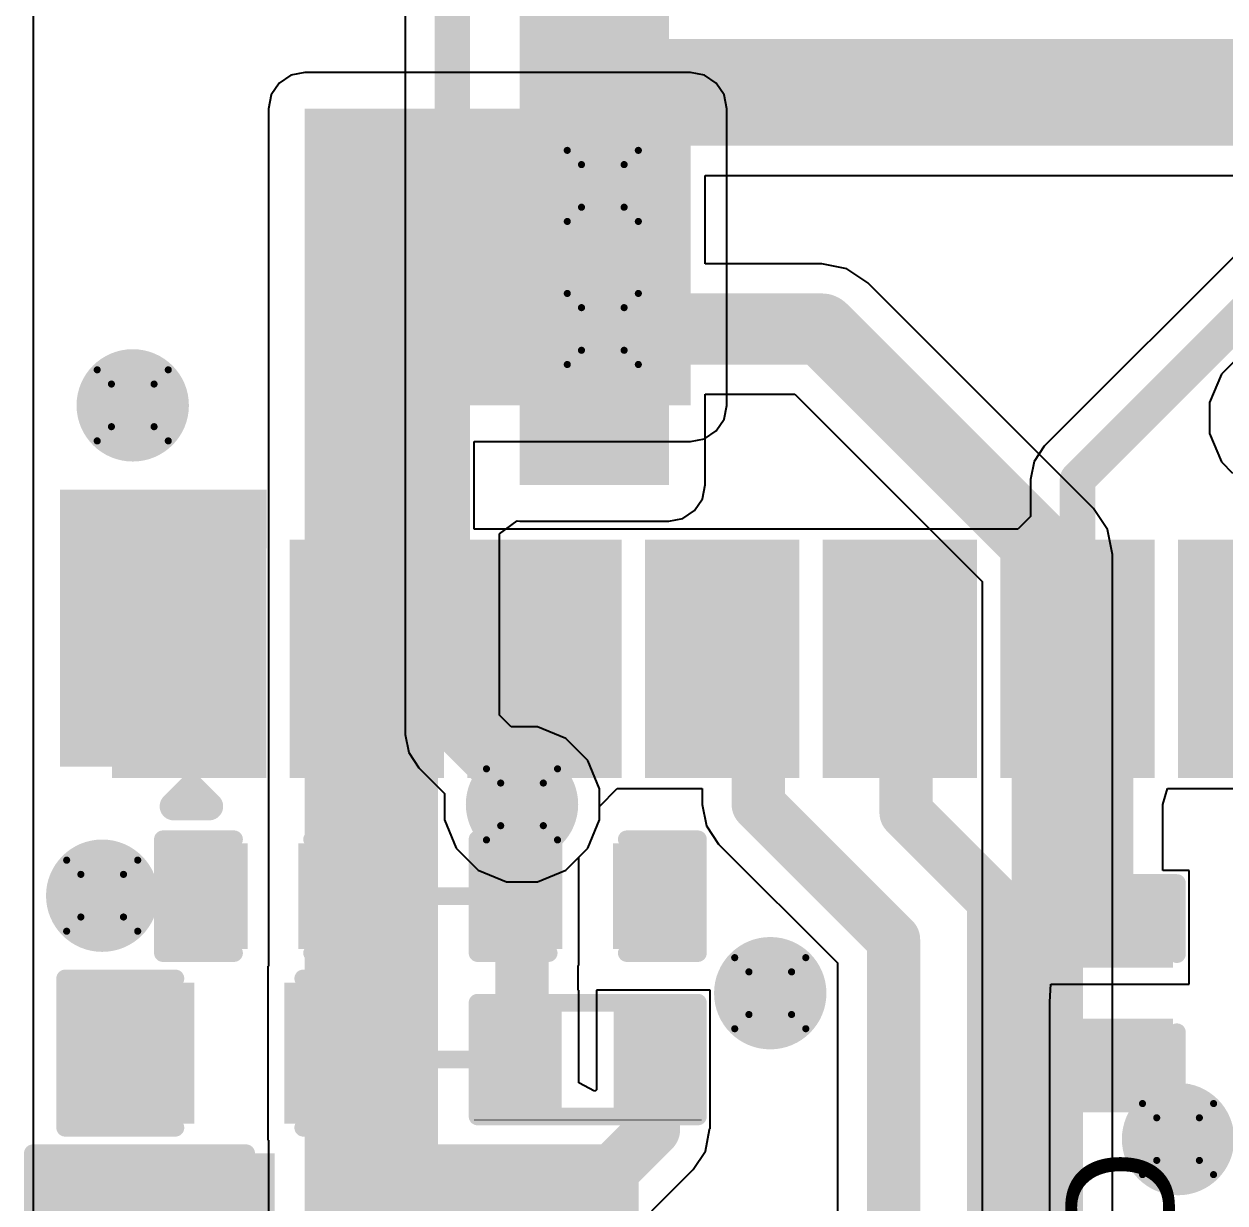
# Model space of a CAD drawing. Header units: inches. Extents: x -6 to 198, y 0 to 119.
# Drawn here: x 0.19 to 8.78, y 15.01 to 23.44 of the extents above; entities that cross this region are included whole.
import ezdxf

# ---------------------------------------------------------------- set-up
doc = ezdxf.new("R2010")
doc.units = ezdxf.units.IN
for name, color, linetype in [('Bottom Layer', 5, 'Continuous'), ('Bottom Solder', 6, 'Continuous'), ('Drill Drawing', 1, 'Continuous'), ('Top Layer', 1, 'Continuous'), ('Top Overlay', 2, 'Continuous'), ('Top Paste', 8, 'Continuous'), ('Top Solder', 216, 'Continuous'), ('Via Holes', 16, 'Continuous')]:
    doc.layers.add(name, color=color, linetype=linetype)
doc.styles.add('Arial', font='', dxfattribs={"height": 0.2})
doc.styles.get('Arial').set_extended_font_data('Arial')

# ---------------------------------------------------------------- blocks, each defined once
blk = doc.blocks.new('C___1206_4')
at = {"layer": 'Top Layer'}
for points in [[(-2.032, 0.889), (-0.508, 0.889), (-0.508, -0.889), (-2.032, -0.889)], [(0.508, 0.889), (2.032, 0.889), (2.032, -0.889), (0.508, -0.889)]]:
    blk.add_hatch(color=1, dxfattribs=at).paths.add_polyline_path(points)
at = {"layer": 'Top Paste'}
for points in [[(-2.032, 0.889), (-0.508, 0.889), (-0.508, -0.889), (-2.032, -0.889)], [(0.508, 0.889), (2.032, 0.889), (2.032, -0.889), (0.508, -0.889)]]:
    blk.add_hatch(color=8, dxfattribs=at).paths.add_polyline_path(points)
at = {"layer": 'Top Solder'}
for points in [[(-2.1336, 0.9906), (-0.4064, 0.9906), (-0.4064, -0.9906), (-2.1336, -0.9906)], [(0.4064, 0.9906), (2.1336, 0.9906), (2.1336, -0.9906), (0.4064, -0.9906)]]:
    blk.add_hatch(color=216, dxfattribs=at).paths.add_polyline_path(points)
at = {"layer": 'Top Overlay', "const_width": 0.127}
for points in [[(-2.1336, -0.9906), (-2.1336, 0.9906)], [(-2.1336, 0.9906), (-0.6096, 0.9906)], [(0.6096, 0.9906), (2.1336, 0.9906)], [(2.1336, -0.9906), (2.1336, 0.9906)], [(-2.1336, -0.9906), (-0.6096, -0.9906)], [(0.6096, -0.9906), (2.1336, -0.9906)]]:
    blk.add_lwpolyline(points, dxfattribs=at)
at = {"layer": 'Top Overlay', "const_width": 0.0635}
for points in [[(-2.16535, 0.9906, 1), (-2.10185, 0.9906, 1)], [(-2.16535, 0.9906, 1), (-2.10185, 0.9906, 1)], [(-0.64135, 0.9906, 1), (-0.57785, 0.9906, 1)], [(0.57785, 0.9906, 1), (0.64135, 0.9906, 1)], [(2.10185, 0.9906, 1), (2.16535, 0.9906, 1)], [(2.10185, 0.9906, 1), (2.16535, 0.9906, 1)], [(-2.16535, -0.9906, 1), (-2.10185, -0.9906, 1)], [(-2.16535, -0.9906, 1), (-2.10185, -0.9906, 1)], [(-0.64135, -0.9906, 1), (-0.57785, -0.9906, 1)], [(0.57785, -0.9906, 1), (0.64135, -0.9906, 1)], [(2.10185, -0.9906, 1), (2.16535, -0.9906, 1)], [(2.10185, -0.9906, 1), (2.16535, -0.9906, 1)]]:
    blk.add_lwpolyline(points, format="xyb", close=True, dxfattribs=at)
blk = doc.blocks.new('41_SMD_M______31')
at = {"layer": 'Top Layer'}
for points in [[(-9.5, 9.33), (-8, 9.33), (-8, 8.43), (-9.5, 8.43)], [(-9.5, 8.06), (-8, 8.06), (-8, 7.16), (-9.5, 7.16)], [(-9.5, 6.79), (-8, 6.79), (-8, 5.89), (-9.5, 5.89)], [(-9.5, 5.52), (-8, 5.52), (-8, 4.62), (-9.5, 4.62)], [(-9.5, 4.25), (-8, 4.25), (-8, 3.35), (-9.5, 3.35)], [(-9.5, 2.98), (-8, 2.98), (-8, 2.08), (-9.5, 2.08)], [(-9.5, 1.71), (-8, 1.71), (-8, 0.81), (-9.5, 0.81)]]:
    blk.add_hatch(color=1, dxfattribs=at).paths.add_polyline_path(points)
at = {"layer": 'Top Overlay'}
for points in [[(-9.5206, 9.3642), (-7.5406, 9.3642), (-7.5406, 9.8042), (-9.5206, 9.8042)], [(-7.9586, 8.3276), (-7.5406, 8.3276), (-7.5406, 9.4056), (-7.9586, 9.4056)]]:
    blk.add_hatch(color=2, dxfattribs=at).paths.add_polyline_path(points)
at = {"layer": 'Top Paste'}
for points in [[(-9.5, 9.33), (-8, 9.33), (-8, 8.43), (-9.5, 8.43)], [(-9.5, 8.06), (-8, 8.06), (-8, 7.16), (-9.5, 7.16)], [(-9.5, 6.79), (-8, 6.79), (-8, 5.89), (-9.5, 5.89)], [(-9.5, 5.52), (-8, 5.52), (-8, 4.62), (-9.5, 4.62)], [(-9.5, 4.25), (-8, 4.25), (-8, 3.35), (-9.5, 3.35)], [(-9.5, 2.98), (-8, 2.98), (-8, 2.08), (-9.5, 2.08)], [(-9.5, 1.71), (-8, 1.71), (-8, 0.81), (-9.5, 0.81)]]:
    blk.add_hatch(color=8, dxfattribs=at).paths.add_polyline_path(points)
at = {"layer": 'Top Solder'}
for points in [[(-9.6016, 9.4316), (-7.8984, 9.4316), (-7.8984, 8.3284), (-9.6016, 8.3284)], [(-9.6016, 8.1616), (-7.8984, 8.1616), (-7.8984, 7.0584), (-9.6016, 7.0584)], [(-9.6016, 6.8916), (-7.8984, 6.8916), (-7.8984, 5.7884), (-9.6016, 5.7884)], [(-9.6016, 5.6216), (-7.8984, 5.6216), (-7.8984, 4.5184), (-9.6016, 4.5184)], [(-9.6016, 4.3516), (-7.8984, 4.3516), (-7.8984, 3.2484), (-9.6016, 3.2484)], [(-9.6016, 3.0816), (-7.8984, 3.0816), (-7.8984, 1.9784), (-9.6016, 1.9784)], [(-9.6016, 1.8116), (-7.8984, 1.8116), (-7.8984, 0.7084), (-9.6016, 0.7084)]]:
    blk.add_hatch(color=216, dxfattribs=at).paths.add_polyline_path(points)
at = {"layer": 'Top Overlay', "const_width": 0.2}
for points in [[(-9.8044, 8.9916), (-9.8044, 8.7376)], [(-9.8044, 8.9916), (-9.6774, 8.8646)], [(-9.6774, 8.8646), (-9.8044, 8.7376)]]:
    blk.add_lwpolyline(points, dxfattribs=at)
at = {"layer": 'Top Overlay', "const_width": 0.1}
for points in [[(-9.8544, 8.9916, 1), (-9.7544, 8.9916, 1)], [(-9.8544, 8.9916, 1), (-9.7544, 8.9916, 1)], [(-9.7274, 8.8646, 1), (-9.6274, 8.8646, 1)], [(-9.7274, 8.8646, 1), (-9.6274, 8.8646, 1)], [(-9.8544, 8.7376, 1), (-9.7544, 8.7376, 1)], [(-9.8544, 8.7376, 1), (-9.7544, 8.7376, 1)]]:
    blk.add_lwpolyline(points, format="xyb", close=True, dxfattribs=at)
blk = doc.blocks.new('R___0402_65')
at = {"layer": 'Top Layer'}
for points in [[(-0.6985, -0.3175), (-0.6985, 0.3175), (-0.2413, 0.3175), (-0.2413, -0.3175)], [(0.2413, -0.3175), (0.2413, 0.3175), (0.6985, 0.3175), (0.6985, -0.3175)]]:
    blk.add_hatch(color=1, dxfattribs=at).paths.add_polyline_path(points)
at = {"layer": 'Top Paste'}
for points in [[(-0.6985, -0.3175), (-0.6985, 0.3175), (-0.2413, 0.3175), (-0.2413, -0.3175)], [(0.2413, -0.3175), (0.2413, 0.3175), (0.6985, 0.3175), (0.6985, -0.3175)]]:
    blk.add_hatch(color=8, dxfattribs=at).paths.add_polyline_path(points)
at = {"layer": 'Top Solder'}
for points in [[(-0.7535, -0.3725), (-0.7535, 0.3725), (-0.1863, 0.3725), (-0.1863, -0.3725)], [(0.1863, -0.3725), (0.1863, 0.3725), (0.7535, 0.3725), (0.7535, -0.3725)]]:
    blk.add_hatch(color=216, dxfattribs=at).paths.add_polyline_path(points)
at = {"layer": 'Top Overlay'}
for points, const_width in [([(-0.7874, -0.4064), (-0.7874, 0.4064)], 0.127), ([(-0.7874, 0.4064), (0.7874, 0.4064)], 0.127), ([(0.7874, -0.4064), (0.7874, 0.4064)], 0.127), ([(-0.7874, -0.4064), (0.7874, -0.4064)], 0.127), ([(-0.8128, -0.4318), (0.8128, -0.4318)], 0.00323)]:
    blk.add_lwpolyline(points, dxfattribs=dict(at, const_width=const_width))
for points, const_width in [([(-0.8191, 0.4064, 1), (-0.7556, 0.4064, 1)], 0.0635), ([(-0.8191, 0.4064, 1), (-0.7556, 0.4064, 1)], 0.0635), ([(0.7556, 0.4064, 1), (0.8191, 0.4064, 1)], 0.0635), ([(0.7556, 0.4064, 1), (0.8191, 0.4064, 1)], 0.0635), ([(-0.8191, -0.4064, 1), (-0.7556, -0.4064, 1)], 0.0635), ([(-0.8191, -0.4064, 1), (-0.7556, -0.4064, 1)], 0.0635), ([(0.7556, -0.4064, 1), (0.8191, -0.4064, 1)], 0.0635), ([(0.7556, -0.4064, 1), (0.8191, -0.4064, 1)], 0.0635), ([(-0.8136, -0.4318, 1), (-0.812, -0.4318, 1)], 0.00161), ([(0.812, -0.4318, 1), (0.8136, -0.4318, 1)], 0.00161)]:
    blk.add_lwpolyline(points, format="xyb", close=True, dxfattribs=dict(at, const_width=const_width))
blk = doc.blocks.new('C___0402_115')
at = {"layer": 'Top Layer'}
for points in [[(-0.6985, -0.3175), (-0.6985, 0.3175), (-0.2413, 0.3175), (-0.2413, -0.3175)], [(0.2413, -0.3175), (0.2413, 0.3175), (0.6985, 0.3175), (0.6985, -0.3175)]]:
    blk.add_hatch(color=1, dxfattribs=at).paths.add_polyline_path(points)
at = {"layer": 'Top Paste'}
for points in [[(-0.6985, -0.3175), (-0.6985, 0.3175), (-0.2413, 0.3175), (-0.2413, -0.3175)], [(0.2413, -0.3175), (0.2413, 0.3175), (0.6985, 0.3175), (0.6985, -0.3175)]]:
    blk.add_hatch(color=8, dxfattribs=at).paths.add_polyline_path(points)
at = {"layer": 'Top Solder'}
for points in [[(-0.7585, -0.3775), (-0.7585, 0.3775), (-0.1813, 0.3775), (-0.1813, -0.3775)], [(0.1813, -0.3775), (0.1813, 0.3775), (0.7585, 0.3775), (0.7585, -0.3775)]]:
    blk.add_hatch(color=216, dxfattribs=at).paths.add_polyline_path(points)
at = {"layer": 'Top Overlay', "const_width": 0.127}
for points in [[(-0.2794, 0.4064), (-0.7874, 0.4064)], [(-0.7874, -0.4064), (-0.7874, 0.4064)], [(0.7874, 0.4064), (0.2794, 0.4064)], [(0.7874, -0.4064), (0.7874, 0.4064)], [(-0.2794, -0.4064), (-0.7874, -0.4064)], [(0.7874, -0.4064), (0.2794, -0.4064)]]:
    blk.add_lwpolyline(points, dxfattribs=at)
at = {"layer": 'Top Overlay', "const_width": 0.0635}
for points in [[(-0.8191, 0.4064, 1), (-0.7556, 0.4064, 1)], [(-0.8191, 0.4064, 1), (-0.7556, 0.4064, 1)], [(-0.3111, 0.4064, 1), (-0.2477, 0.4064, 1)], [(0.2477, 0.4064, 1), (0.3111, 0.4064, 1)], [(0.7556, 0.4064, 1), (0.8191, 0.4064, 1)], [(0.7556, 0.4064, 1), (0.8191, 0.4064, 1)], [(-0.8191, -0.4064, 1), (-0.7556, -0.4064, 1)], [(-0.8191, -0.4064, 1), (-0.7556, -0.4064, 1)], [(-0.3111, -0.4064, 1), (-0.2477, -0.4064, 1)], [(0.2477, -0.4064, 1), (0.3111, -0.4064, 1)], [(0.7556, -0.4064, 1), (0.8191, -0.4064, 1)], [(0.7556, -0.4064, 1), (0.8191, -0.4064, 1)]]:
    blk.add_lwpolyline(points, format="xyb", close=True, dxfattribs=at)
blk = doc.blocks.new('C___0402_117')
at = {"layer": 'Top Layer'}
for points in [[(-0.6985, -0.3175), (-0.6985, 0.3175), (-0.2413, 0.3175), (-0.2413, -0.3175)], [(0.2413, -0.3175), (0.2413, 0.3175), (0.6985, 0.3175), (0.6985, -0.3175)]]:
    blk.add_hatch(color=1, dxfattribs=at).paths.add_polyline_path(points)
at = {"layer": 'Top Paste'}
for points in [[(-0.6985, -0.3175), (-0.6985, 0.3175), (-0.2413, 0.3175), (-0.2413, -0.3175)], [(0.2413, -0.3175), (0.2413, 0.3175), (0.6985, 0.3175), (0.6985, -0.3175)]]:
    blk.add_hatch(color=8, dxfattribs=at).paths.add_polyline_path(points)
at = {"layer": 'Top Solder'}
for points in [[(-0.7585, -0.3775), (-0.7585, 0.3775), (-0.1813, 0.3775), (-0.1813, -0.3775)], [(0.1813, -0.3775), (0.1813, 0.3775), (0.7585, 0.3775), (0.7585, -0.3775)]]:
    blk.add_hatch(color=216, dxfattribs=at).paths.add_polyline_path(points)
at = {"layer": 'Top Overlay', "const_width": 0.127}
for points in [[(-0.2794, 0.4064), (-0.7874, 0.4064)], [(-0.7874, 0.4064), (-0.7874, -0.4064)], [(0.7874, 0.4064), (0.2794, 0.4064)], [(0.7874, 0.4064), (0.7874, -0.4064)], [(-0.2794, -0.4064), (-0.7874, -0.4064)], [(0.7874, -0.4064), (0.2794, -0.4064)]]:
    blk.add_lwpolyline(points, dxfattribs=at)
at = {"layer": 'Top Overlay', "const_width": 0.0635}
for points in [[(-0.8191, 0.4064, 1), (-0.7556, 0.4064, 1)], [(-0.8191, 0.4064, 1), (-0.7556, 0.4064, 1)], [(-0.3111, 0.4064, 1), (-0.2477, 0.4064, 1)], [(0.2477, 0.4064, 1), (0.3111, 0.4064, 1)], [(0.7556, 0.4064, 1), (0.8191, 0.4064, 1)], [(0.7556, 0.4064, 1), (0.8191, 0.4064, 1)], [(-0.8191, -0.4064, 1), (-0.7556, -0.4064, 1)], [(-0.8191, -0.4064, 1), (-0.7556, -0.4064, 1)], [(-0.3111, -0.4064, 1), (-0.2477, -0.4064, 1)], [(0.2477, -0.4064, 1), (0.3111, -0.4064, 1)], [(0.7556, -0.4064, 1), (0.8191, -0.4064, 1)], [(0.7556, -0.4064, 1), (0.8191, -0.4064, 1)]]:
    blk.add_lwpolyline(points, format="xyb", close=True, dxfattribs=at)
blk = doc.blocks.new('C___0402_118')
at = {"layer": 'Top Layer'}
for points in [[(-0.6985, -0.3175), (-0.6985, 0.3175), (-0.2413, 0.3175), (-0.2413, -0.3175)], [(0.2413, -0.3175), (0.2413, 0.3175), (0.6985, 0.3175), (0.6985, -0.3175)]]:
    blk.add_hatch(color=1, dxfattribs=at).paths.add_polyline_path(points)
at = {"layer": 'Top Paste'}
for points in [[(-0.6985, -0.3175), (-0.6985, 0.3175), (-0.2413, 0.3175), (-0.2413, -0.3175)], [(0.2413, -0.3175), (0.2413, 0.3175), (0.6985, 0.3175), (0.6985, -0.3175)]]:
    blk.add_hatch(color=8, dxfattribs=at).paths.add_polyline_path(points)
at = {"layer": 'Top Solder'}
for points in [[(-0.7585, -0.3775), (-0.7585, 0.3775), (-0.1813, 0.3775), (-0.1813, -0.3775)], [(0.1813, -0.3775), (0.1813, 0.3775), (0.7585, 0.3775), (0.7585, -0.3775)]]:
    blk.add_hatch(color=216, dxfattribs=at).paths.add_polyline_path(points)
at = {"layer": 'Top Overlay', "const_width": 0.127}
for points in [[(-0.2794, 0.4064), (-0.7874, 0.4064)], [(-0.7874, 0.4064), (-0.7874, -0.4064)], [(0.7874, 0.4064), (0.2794, 0.4064)], [(0.7874, 0.4064), (0.7874, -0.4064)], [(-0.2794, -0.4064), (-0.7874, -0.4064)], [(0.7874, -0.4064), (0.2794, -0.4064)]]:
    blk.add_lwpolyline(points, dxfattribs=at)
at = {"layer": 'Top Overlay', "const_width": 0.0635}
for points in [[(-0.8191, 0.4064, 1), (-0.7556, 0.4064, 1)], [(-0.8191, 0.4064, 1), (-0.7556, 0.4064, 1)], [(-0.3111, 0.4064, 1), (-0.2477, 0.4064, 1)], [(0.2477, 0.4064, 1), (0.3111, 0.4064, 1)], [(0.7556, 0.4064, 1), (0.8191, 0.4064, 1)], [(0.7556, 0.4064, 1), (0.8191, 0.4064, 1)], [(-0.8191, -0.4064, 1), (-0.7556, -0.4064, 1)], [(-0.8191, -0.4064, 1), (-0.7556, -0.4064, 1)], [(-0.3111, -0.4064, 1), (-0.2477, -0.4064, 1)], [(0.2477, -0.4064, 1), (0.3111, -0.4064, 1)], [(0.7556, -0.4064, 1), (0.8191, -0.4064, 1)], [(0.7556, -0.4064, 1), (0.8191, -0.4064, 1)]]:
    blk.add_lwpolyline(points, format="xyb", close=True, dxfattribs=at)
blk = doc.blocks.new('C___0603_119')
at = {"layer": 'Top Layer'}
for points in [[(-0.381, 0.4445), (-0.381, -0.4445), (-1.143, -0.4445), (-1.143, 0.4445)], [(1.143, 0.4445), (1.143, -0.4445), (0.381, -0.4445), (0.381, 0.4445)]]:
    blk.add_hatch(color=1, dxfattribs=at).paths.add_polyline_path(points)
at = {"layer": 'Top Paste'}
for points in [[(-0.381, 0.4445), (-0.381, -0.4445), (-1.143, -0.4445), (-1.143, 0.4445)], [(1.143, 0.4445), (1.143, -0.4445), (0.381, -0.4445), (0.381, 0.4445)]]:
    blk.add_hatch(color=8, dxfattribs=at).paths.add_polyline_path(points)
at = {"layer": 'Top Solder'}
for points in [[(-0.321, 0.5045), (-0.321, -0.5045), (-1.203, -0.5045), (-1.203, 0.5045)], [(1.203, 0.5045), (1.203, -0.5045), (0.321, -0.5045), (0.321, 0.5045)]]:
    blk.add_hatch(color=216, dxfattribs=at).paths.add_polyline_path(points)
at = {"layer": 'Top Overlay', "const_width": 0.127}
for points in [[(-1.2446, -0.5334), (-1.2446, 0.5334)], [(-1.2446, 0.5334), (-0.4572, 0.5334)], [(0.4572, 0.5334), (1.2446, 0.5334)], [(1.2446, -0.5334), (1.2446, 0.5334)], [(-1.2446, -0.5334), (-0.4572, -0.5334)], [(0.4572, -0.5334), (1.2446, -0.5334)]]:
    blk.add_lwpolyline(points, dxfattribs=at)
at = {"layer": 'Top Overlay', "const_width": 0.0635}
for points in [[(-1.2764, 0.5334, 1), (-1.2128, 0.5334, 1)], [(-1.2764, 0.5334, 1), (-1.2128, 0.5334, 1)], [(-0.4889, 0.5334, 1), (-0.4254, 0.5334, 1)], [(0.4254, 0.5334, 1), (0.4889, 0.5334, 1)], [(1.2128, 0.5334, 1), (1.2764, 0.5334, 1)], [(1.2128, 0.5334, 1), (1.2764, 0.5334, 1)], [(-1.2764, -0.5334, 1), (-1.2128, -0.5334, 1)], [(-1.2764, -0.5334, 1), (-1.2128, -0.5334, 1)], [(-0.4889, -0.5334, 1), (-0.4254, -0.5334, 1)], [(0.4254, -0.5334, 1), (0.4889, -0.5334, 1)], [(1.2128, -0.5334, 1), (1.2764, -0.5334, 1)], [(1.2128, -0.5334, 1), (1.2764, -0.5334, 1)]]:
    blk.add_lwpolyline(points, format="xyb", close=True, dxfattribs=at)

msp = doc.modelspace()

# ---------------------------------------------------------------- hatches: boundary and pattern name
at = {"layer": 'Bottom Layer'}
msp.add_hatch(color=5, dxfattribs=at).paths.add_polyline_path([(3.7338, 20.1446), (4.8006, 20.1446), (4.8006, 40.4976), (3.7338, 40.4976)])
h = msp.add_hatch(color=5, dxfattribs=at)
edge = h.paths.add_edge_path()
edge.add_arc((4.3279, 22.2826), 0.3, 0, 360)
h = msp.add_hatch(color=5, dxfattribs=at)
edge = h.paths.add_edge_path()
edge.add_arc((4.3279, 21.2598), 0.3, 0, 360)
h = msp.add_hatch(color=5, dxfattribs=at)
edge = h.paths.add_edge_path()
edge.add_arc((0.9676, 20.7137), 0.3, 0, 360)
h = msp.add_hatch(color=5, dxfattribs=at)
edge = h.paths.add_edge_path()
edge.add_arc((3.7503, 17.8614), 0.3, 0, 360)
h = msp.add_hatch(color=5, dxfattribs=at)
edge = h.paths.add_edge_path()
edge.add_arc((0.7493, 17.2085), 0.3, 0, 360)
h = msp.add_hatch(color=5, dxfattribs=at)
edge = h.paths.add_edge_path()
edge.add_arc((5.5248, 16.5115), 0.3, 0, 360)
h = msp.add_hatch(color=5, dxfattribs=at)
edge = h.paths.add_edge_path()
edge.add_arc((8.44, 15.4686), 0.3, 0, 360)
at = {"layer": 'Bottom Solder'}
h = msp.add_hatch(color=6, dxfattribs=at)
edge = h.paths.add_edge_path()
edge.add_arc((4.3279, 22.2826), 0.4016, 0, 360)
h = msp.add_hatch(color=6, dxfattribs=at)
edge = h.paths.add_edge_path()
edge.add_arc((4.3279, 21.2598), 0.4016, 0, 360)
h = msp.add_hatch(color=6, dxfattribs=at)
edge = h.paths.add_edge_path()
edge.add_arc((0.9676, 20.7137), 0.4016, 0, 360)
h = msp.add_hatch(color=6, dxfattribs=at)
edge = h.paths.add_edge_path()
edge.add_arc((3.7503, 17.8614), 0.4016, 0, 360)
h = msp.add_hatch(color=6, dxfattribs=at)
edge = h.paths.add_edge_path()
edge.add_arc((0.7493, 17.2085), 0.4016, 0, 360)
h = msp.add_hatch(color=6, dxfattribs=at)
edge = h.paths.add_edge_path()
edge.add_arc((5.5248, 16.5115), 0.4016, 0, 360)
h = msp.add_hatch(color=6, dxfattribs=at)
edge = h.paths.add_edge_path()
edge.add_arc((8.44, 15.4686), 0.4016, 0, 360)
at = {"layer": 'Top Layer'}
for points in [[(2.1971, 20.7137), (4.9555, 20.7137), (4.9555, 22.8346), (2.1971, 22.8346)], [(2.1971, 13.4874), (3.1496, 13.4874), (3.1496, 21.2598), (2.1971, 21.2598)], [(2.2606, 13.4874), (4.4196, 13.4874), (4.4196, 15.2654), (2.2606, 15.2654)]]:
    msp.add_hatch(color=1, dxfattribs=at).paths.add_polyline_path(points)
h = msp.add_hatch(color=1, dxfattribs=at)
edge = h.paths.add_edge_path()
edge.add_arc((4.3279, 22.2826), 0.3, 0, 360)
h = msp.add_hatch(color=1, dxfattribs=at)
edge = h.paths.add_edge_path()
edge.add_arc((4.3279, 21.2598), 0.3, 0, 360)
h = msp.add_hatch(color=1, dxfattribs=at)
edge = h.paths.add_edge_path()
edge.add_arc((0.9676, 20.7137), 0.3, 0, 360)
h = msp.add_hatch(color=1, dxfattribs=at)
edge = h.paths.add_edge_path()
edge.add_arc((3.7503, 17.8614), 0.3, 0, 360)
h = msp.add_hatch(color=1, dxfattribs=at)
edge = h.paths.add_edge_path()
edge.add_arc((0.7493, 17.2085), 0.3, 0, 360)
h = msp.add_hatch(color=1, dxfattribs=at)
edge = h.paths.add_edge_path()
edge.add_arc((5.5248, 16.5115), 0.3, 0, 360)
h = msp.add_hatch(color=1, dxfattribs=at)
edge = h.paths.add_edge_path()
edge.add_arc((8.44, 15.4686), 0.3, 0, 360)
at = {"layer": 'Top Solder'}
h = msp.add_hatch(color=216, dxfattribs=at)
edge = h.paths.add_edge_path()
edge.add_arc((4.3279, 22.2826), 0.4016, 0, 360)
h = msp.add_hatch(color=216, dxfattribs=at)
edge = h.paths.add_edge_path()
edge.add_arc((4.3279, 21.2598), 0.4016, 0, 360)
h = msp.add_hatch(color=216, dxfattribs=at)
edge = h.paths.add_edge_path()
edge.add_arc((0.9676, 20.7137), 0.4016, 0, 360)
h = msp.add_hatch(color=216, dxfattribs=at)
edge = h.paths.add_edge_path()
edge.add_arc((3.7503, 17.8614), 0.4016, 0, 360)
h = msp.add_hatch(color=216, dxfattribs=at)
edge = h.paths.add_edge_path()
edge.add_arc((0.7493, 17.2085), 0.4016, 0, 360)
h = msp.add_hatch(color=216, dxfattribs=at)
edge = h.paths.add_edge_path()
edge.add_arc((5.5248, 16.5115), 0.4016, 0, 360)
h = msp.add_hatch(color=216, dxfattribs=at)
edge = h.paths.add_edge_path()
edge.add_arc((8.44, 15.4686), 0.4016, 0, 360)
at = {"layer": 'Via Holes'}
h = msp.add_hatch(color=7, dxfattribs=at)
edge = h.paths.add_edge_path()
edge.add_arc((4.3279, 22.2826), 0.15, 0, 360)
h = msp.add_hatch(color=7, dxfattribs=at)
edge = h.paths.add_edge_path()
edge.add_arc((4.3279, 21.2598), 0.15, 0, 360)
h = msp.add_hatch(color=7, dxfattribs=at)
edge = h.paths.add_edge_path()
edge.add_arc((0.9676, 20.7137), 0.15, 0, 360)
h = msp.add_hatch(color=7, dxfattribs=at)
edge = h.paths.add_edge_path()
edge.add_arc((3.7503, 17.8614), 0.15, 0, 360)
h = msp.add_hatch(color=7, dxfattribs=at)
edge = h.paths.add_edge_path()
edge.add_arc((0.7493, 17.2085), 0.15, 0, 360)
h = msp.add_hatch(color=7, dxfattribs=at)
edge = h.paths.add_edge_path()
edge.add_arc((5.5248, 16.5115), 0.15, 0, 360)
h = msp.add_hatch(color=7, dxfattribs=at)
edge = h.paths.add_edge_path()
edge.add_arc((8.44, 15.4686), 0.15, 0, 360)

# ---------------------------------------------------------------- linework, layer by layer
at = {"layer": 'Bottom Layer'}
for p, q in [((0.259, 4.271), (0.259, 50.729)), ((2.9151, 44.5319), (2.9151, 18.36)), ((5.0596, 21.726), (5.0596, 22.3558)), ((5.0596, 22.3558), (15.3657, 22.3558)), ((5.8929, 21.726), (5.0596, 21.726)), ((6.0713, 21.6905), (5.8929, 21.726)), ((6.2226, 21.5894), (6.0713, 21.6905)), ((7.8353, 19.9767), (6.2226, 21.5894)), ((8.9056, 21.0926), (8.7498, 20.9368)), ((8.7498, 20.9368), (8.6654, 20.7332)), ((5.0596, 20.1446), (5.0596, 20.7936)), ((5.0596, 20.7936), (5.6999, 20.7936)), ((5.6999, 20.7936), (7.0395, 19.454)), ((8.6654, 20.7332), (8.6654, 20.5128)), ((8.6654, 20.5128), (8.7498, 20.3092)), ((8.7498, 20.3092), (8.8298, 20.2292)), ((5.0399, 20.0455), (5.0596, 20.1446)), ((4.9837, 19.9615), (5.0399, 20.0455)), ((4.8997, 19.9054), (4.9837, 19.9615)), ((7.9364, 19.8254), (7.8353, 19.9767)), ((3.5884, 19.7952), (3.7154, 19.8893)), ((3.7154, 19.8893), (3.7338, 19.8856)), ((3.7338, 19.8856), (4.8006, 19.8856)), ((4.8006, 19.8856), (4.8997, 19.9054)), ((3.5884, 18.4995), (3.5884, 19.7952)), ((7.9719, 19.647), (7.9364, 19.8254)), ((7.9719, 13.5251), (7.9719, 19.647)), ((7.0395, 19.454), (7.0395, 13.332)), ((3.6725, 18.4154), (3.5884, 18.4995)), ((3.8605, 18.4154), (3.6725, 18.4154)), ((4.0641, 18.3311), (3.8605, 18.4154)), ((2.9151, 18.36), (2.9407, 18.2312)), ((4.22, 18.1752), (4.0641, 18.3311)), ((2.9407, 18.2312), (3.0137, 18.122)), ((3.0137, 18.122), (3.1963, 17.9393)), ((4.3043, 17.9716), (4.22, 18.1752)), ((4.3043, 17.7512), (4.3043, 17.9716)), ((3.1963, 17.9393), (3.1963, 17.7512)), ((3.1963, 17.7512), (3.2807, 17.5476)), ((4.22, 17.5476), (4.3043, 17.7512)), ((3.2807, 17.5476), (3.4365, 17.3918)), ((4.0641, 17.3918), (4.22, 17.5476)), ((3.4365, 17.3918), (3.6401, 17.3074)), ((3.8605, 17.3074), (4.0641, 17.3918)), ((3.6401, 17.3074), (3.8605, 17.3074))]:
    msp.add_line(p, q, dxfattribs=at)
for points, const_width in [([(3.2518, 18.36), (3.2518, 44.5319)], 0.254), ([(4.2146, 22.7464), (4.4196, 22.9515)], 0.762), ([(4.4196, 22.9515), (15.6124, 22.9515)], 0.762), ([(4.2146, 22.3294), (4.2146, 22.7464)], 0.762), ([(4.2146, 22.1693), (4.3279, 22.2826)], 0.762), ([(4.3279, 21.2598), (5.8929, 21.2598)], 0.508), ([(5.8929, 21.2598), (7.5057, 19.647)], 0.508), ([(7.5057, 13.332), (7.5057, 19.647)], 0.508), ([(3.2518, 18.36), (3.7503, 17.8614)], 0.254)]:
    msp.add_lwpolyline(points, dxfattribs=dict(at, const_width=const_width))
for points, const_width in [([(4.2291, 22.9515, 1), (4.6101, 22.9515, 1)], 0.381), ([(4.2291, 22.9515, 1), (4.6101, 22.9515, 1)], 0.381), ([(4.0241, 22.7464, 1), (4.4051, 22.7464, 1)], 0.381), ([(4.0241, 22.7464, 1), (4.4051, 22.7464, 1)], 0.381), ([(4.0241, 22.3294, 1), (4.4051, 22.3294, 1)], 0.381), ([(4.1374, 22.2826, 1), (4.5184, 22.2826, 1)], 0.381), ([(4.0241, 22.1693, 1), (4.4051, 22.1693, 1)], 0.381), ([(4.2009, 21.2598, 1), (4.4549, 21.2598, 1)], 0.254), ([(5.7659, 21.2598, 1), (6.0199, 21.2598, 1)], 0.254), ([(5.7659, 21.2598, 1), (6.0199, 21.2598, 1)], 0.254), ([(7.3787, 19.647, 1), (7.6327, 19.647, 1)], 0.254), ([(7.3787, 19.647, 1), (7.6327, 19.647, 1)], 0.254), ([(3.1883, 18.36, 1), (3.3153, 18.36, 1)], 0.127), ([(3.1883, 18.36, 1), (3.3153, 18.36, 1)], 0.127), ([(3.6868, 17.8614, 1), (3.8138, 17.8614, 1)], 0.127)]:
    msp.add_lwpolyline(points, format="xyb", close=True, dxfattribs=dict(at, const_width=const_width))
at = {"layer": 'Drill Drawing', "const_width": 0.0508}
for points in [[(4.0739, 22.5366), (4.5819, 22.5366)], [(4.0739, 22.0286), (4.0739, 22.5366)], [(4.5819, 22.0286), (4.5819, 22.5366)], [(4.1755, 22.435), (4.4803, 22.435)], [(4.1755, 22.1302), (4.1755, 22.435)], [(4.4803, 22.1302), (4.4803, 22.435)], [(4.1755, 22.1302), (4.4803, 22.1302)], [(4.0739, 22.0286), (4.5819, 22.0286)], [(4.0739, 21.5138), (4.5819, 21.5138)], [(4.0739, 21.0058), (4.0739, 21.5138)], [(4.5819, 21.0058), (4.5819, 21.5138)], [(4.1755, 21.4122), (4.4803, 21.4122)], [(4.1755, 21.1074), (4.1755, 21.4122)], [(4.4803, 21.1074), (4.4803, 21.4122)], [(4.1755, 21.1074), (4.4803, 21.1074)], [(0.7136, 20.9677), (1.2216, 20.9677)], [(0.7136, 20.4597), (0.7136, 20.9677)], [(1.2216, 20.4597), (1.2216, 20.9677)], [(4.0739, 21.0058), (4.5819, 21.0058)], [(0.8152, 20.8661), (1.12, 20.8661)], [(0.8152, 20.5613), (0.8152, 20.8661)], [(1.12, 20.5613), (1.12, 20.8661)], [(0.8152, 20.5613), (1.12, 20.5613)], [(0.7136, 20.4597), (1.2216, 20.4597)], [(3.4963, 18.1154), (4.0043, 18.1154)], [(3.4963, 17.6074), (3.4963, 18.1154)], [(4.0043, 17.6074), (4.0043, 18.1154)], [(3.5979, 18.0138), (3.9027, 18.0138)], [(3.5979, 17.709), (3.5979, 18.0138)], [(3.9027, 17.709), (3.9027, 18.0138)], [(3.5979, 17.709), (3.9027, 17.709)], [(3.4963, 17.6074), (4.0043, 17.6074)], [(0.4953, 17.4625), (1.0033, 17.4625)], [(0.4953, 16.9545), (0.4953, 17.4625)], [(1.0033, 16.9545), (1.0033, 17.4625)], [(0.5969, 17.3609), (0.9017, 17.3609)], [(0.5969, 17.0561), (0.5969, 17.3609)], [(0.9017, 17.0561), (0.9017, 17.3609)], [(0.5969, 17.0561), (0.9017, 17.0561)], [(0.4953, 16.9545), (1.0033, 16.9545)], [(5.2708, 16.7655), (5.7788, 16.7655)], [(5.2708, 16.2575), (5.2708, 16.7655)], [(5.7788, 16.2575), (5.7788, 16.7655)], [(5.3724, 16.6639), (5.6772, 16.6639)], [(5.3724, 16.3591), (5.3724, 16.6639)], [(5.6772, 16.3591), (5.6772, 16.6639)], [(5.3724, 16.3591), (5.6772, 16.3591)], [(5.2708, 16.2575), (5.7788, 16.2575)], [(8.186, 15.7226), (8.694, 15.7226)], [(8.186, 15.2146), (8.186, 15.7226)], [(8.694, 15.2146), (8.694, 15.7226)], [(8.2876, 15.621), (8.5924, 15.621)], [(8.2876, 15.3162), (8.2876, 15.621)], [(8.5924, 15.3162), (8.5924, 15.621)], [(8.2876, 15.3162), (8.5924, 15.3162)], [(8.186, 15.2146), (8.694, 15.2146)]]:
    msp.add_lwpolyline(points, dxfattribs=at)
at = {"layer": 'Drill Drawing', "const_width": 0.0254}
for points in [[(4.0612, 22.5366, 1), (4.0866, 22.5366, 1)], [(4.0612, 22.5366, 1), (4.0866, 22.5366, 1)], [(4.5692, 22.5366, 1), (4.5946, 22.5366, 1)], [(4.5692, 22.5366, 1), (4.5946, 22.5366, 1)], [(4.1628, 22.435, 1), (4.1882, 22.435, 1)], [(4.1628, 22.435, 1), (4.1882, 22.435, 1)], [(4.4676, 22.435, 1), (4.493, 22.435, 1)], [(4.4676, 22.435, 1), (4.493, 22.435, 1)], [(4.1628, 22.1302, 1), (4.1882, 22.1302, 1)], [(4.1628, 22.1302, 1), (4.1882, 22.1302, 1)], [(4.4676, 22.1302, 1), (4.493, 22.1302, 1)], [(4.4676, 22.1302, 1), (4.493, 22.1302, 1)], [(4.0612, 22.0286, 1), (4.0866, 22.0286, 1)], [(4.0612, 22.0286, 1), (4.0866, 22.0286, 1)], [(4.5692, 22.0286, 1), (4.5946, 22.0286, 1)], [(4.5692, 22.0286, 1), (4.5946, 22.0286, 1)], [(4.0612, 21.5138, 1), (4.0866, 21.5138, 1)], [(4.0612, 21.5138, 1), (4.0866, 21.5138, 1)], [(4.5692, 21.5138, 1), (4.5946, 21.5138, 1)], [(4.5692, 21.5138, 1), (4.5946, 21.5138, 1)], [(4.1628, 21.4122, 1), (4.1882, 21.4122, 1)], [(4.1628, 21.4122, 1), (4.1882, 21.4122, 1)], [(4.4676, 21.4122, 1), (4.493, 21.4122, 1)], [(4.4676, 21.4122, 1), (4.493, 21.4122, 1)], [(4.1628, 21.1074, 1), (4.1882, 21.1074, 1)], [(4.1628, 21.1074, 1), (4.1882, 21.1074, 1)], [(4.4676, 21.1074, 1), (4.493, 21.1074, 1)], [(4.4676, 21.1074, 1), (4.493, 21.1074, 1)], [(0.7009, 20.9677, 1), (0.7263, 20.9677, 1)], [(0.7009, 20.9677, 1), (0.7263, 20.9677, 1)], [(1.2089, 20.9677, 1), (1.2343, 20.9677, 1)], [(1.2089, 20.9677, 1), (1.2343, 20.9677, 1)], [(4.0612, 21.0058, 1), (4.0866, 21.0058, 1)], [(4.0612, 21.0058, 1), (4.0866, 21.0058, 1)], [(4.5692, 21.0058, 1), (4.5946, 21.0058, 1)], [(4.5692, 21.0058, 1), (4.5946, 21.0058, 1)], [(0.8025, 20.8661, 1), (0.8279, 20.8661, 1)], [(0.8025, 20.8661, 1), (0.8279, 20.8661, 1)], [(1.1073, 20.8661, 1), (1.1327, 20.8661, 1)], [(1.1073, 20.8661, 1), (1.1327, 20.8661, 1)], [(0.8025, 20.5613, 1), (0.8279, 20.5613, 1)], [(0.8025, 20.5613, 1), (0.8279, 20.5613, 1)], [(1.1073, 20.5613, 1), (1.1327, 20.5613, 1)], [(1.1073, 20.5613, 1), (1.1327, 20.5613, 1)], [(0.7009, 20.4597, 1), (0.7263, 20.4597, 1)], [(0.7009, 20.4597, 1), (0.7263, 20.4597, 1)], [(1.2089, 20.4597, 1), (1.2343, 20.4597, 1)], [(1.2089, 20.4597, 1), (1.2343, 20.4597, 1)], [(3.4836, 18.1154, 1), (3.509, 18.1154, 1)], [(3.4836, 18.1154, 1), (3.509, 18.1154, 1)], [(3.9916, 18.1154, 1), (4.017, 18.1154, 1)], [(3.9916, 18.1154, 1), (4.017, 18.1154, 1)], [(3.5852, 18.0138, 1), (3.6106, 18.0138, 1)], [(3.5852, 18.0138, 1), (3.6106, 18.0138, 1)], [(3.89, 18.0138, 1), (3.9154, 18.0138, 1)], [(3.89, 18.0138, 1), (3.9154, 18.0138, 1)], [(3.5852, 17.709, 1), (3.6106, 17.709, 1)], [(3.5852, 17.709, 1), (3.6106, 17.709, 1)], [(3.89, 17.709, 1), (3.9154, 17.709, 1)], [(3.89, 17.709, 1), (3.9154, 17.709, 1)], [(3.4836, 17.6074, 1), (3.509, 17.6074, 1)], [(3.4836, 17.6074, 1), (3.509, 17.6074, 1)], [(3.9916, 17.6074, 1), (4.017, 17.6074, 1)], [(3.9916, 17.6074, 1), (4.017, 17.6074, 1)], [(0.4826, 17.4625, 1), (0.508, 17.4625, 1)], [(0.4826, 17.4625, 1), (0.508, 17.4625, 1)], [(0.9906, 17.4625, 1), (1.016, 17.4625, 1)], [(0.9906, 17.4625, 1), (1.016, 17.4625, 1)], [(0.5842, 17.3609, 1), (0.6096, 17.3609, 1)], [(0.5842, 17.3609, 1), (0.6096, 17.3609, 1)], [(0.889, 17.3609, 1), (0.9144, 17.3609, 1)], [(0.889, 17.3609, 1), (0.9144, 17.3609, 1)], [(0.5842, 17.0561, 1), (0.6096, 17.0561, 1)], [(0.5842, 17.0561, 1), (0.6096, 17.0561, 1)], [(0.889, 17.0561, 1), (0.9144, 17.0561, 1)], [(0.889, 17.0561, 1), (0.9144, 17.0561, 1)], [(0.4826, 16.9545, 1), (0.508, 16.9545, 1)], [(0.4826, 16.9545, 1), (0.508, 16.9545, 1)], [(0.9906, 16.9545, 1), (1.016, 16.9545, 1)], [(0.9906, 16.9545, 1), (1.016, 16.9545, 1)], [(5.2581, 16.7655, 1), (5.2835, 16.7655, 1)], [(5.2581, 16.7655, 1), (5.2835, 16.7655, 1)], [(5.7661, 16.7655, 1), (5.7915, 16.7655, 1)], [(5.7661, 16.7655, 1), (5.7915, 16.7655, 1)], [(5.3597, 16.6639, 1), (5.3851, 16.6639, 1)], [(5.3597, 16.6639, 1), (5.3851, 16.6639, 1)], [(5.6645, 16.6639, 1), (5.6899, 16.6639, 1)], [(5.6645, 16.6639, 1), (5.6899, 16.6639, 1)], [(5.3597, 16.3591, 1), (5.3851, 16.3591, 1)], [(5.3597, 16.3591, 1), (5.3851, 16.3591, 1)], [(5.6645, 16.3591, 1), (5.6899, 16.3591, 1)], [(5.6645, 16.3591, 1), (5.6899, 16.3591, 1)], [(5.2581, 16.2575, 1), (5.2835, 16.2575, 1)], [(5.2581, 16.2575, 1), (5.2835, 16.2575, 1)], [(5.7661, 16.2575, 1), (5.7915, 16.2575, 1)], [(5.7661, 16.2575, 1), (5.7915, 16.2575, 1)], [(8.1733, 15.7226, 1), (8.1987, 15.7226, 1)], [(8.1733, 15.7226, 1), (8.1987, 15.7226, 1)], [(8.6813, 15.7226, 1), (8.7067, 15.7226, 1)], [(8.6813, 15.7226, 1), (8.7067, 15.7226, 1)], [(8.2749, 15.621, 1), (8.3003, 15.621, 1)], [(8.2749, 15.621, 1), (8.3003, 15.621, 1)], [(8.5797, 15.621, 1), (8.6051, 15.621, 1)], [(8.5797, 15.621, 1), (8.6051, 15.621, 1)], [(8.2749, 15.3162, 1), (8.3003, 15.3162, 1)], [(8.2749, 15.3162, 1), (8.3003, 15.3162, 1)], [(8.5797, 15.3162, 1), (8.6051, 15.3162, 1)], [(8.5797, 15.3162, 1), (8.6051, 15.3162, 1)], [(8.1733, 15.2146, 1), (8.1987, 15.2146, 1)], [(8.1733, 15.2146, 1), (8.1987, 15.2146, 1)], [(8.6813, 15.2146, 1), (8.7067, 15.2146, 1)], [(8.6813, 15.2146, 1), (8.7067, 15.2146, 1)]]:
    msp.add_lwpolyline(points, format="xyb", close=True, dxfattribs=at)
at = {"layer": 'Top Layer'}
for p, q in [((0.259, 4.271), (0.259, 50.729)), ((16.7249, 29.6635), (7.4835, 20.4221)), ((2.1971, 23.0936), (2.098, 23.0739)), ((4.9555, 23.0936), (2.1971, 23.0936)), ((5.0546, 23.0739), (4.9555, 23.0936)), ((2.014, 23.0177), (1.9578, 22.9337)), ((2.098, 23.0739), (2.014, 23.0177)), ((5.1386, 23.0177), (5.0546, 23.0739)), ((5.1947, 22.9337), (5.1386, 23.0177)), ((1.9578, 22.9337), (1.9381, 22.8346)), ((5.2144, 22.8346), (5.1947, 22.9337)), ((1.9381, 22.8346), (1.9381, 21.2598)), ((5.2144, 20.7137), (5.2144, 22.8346)), ((1.9381, 21.2598), (1.9381, 20.7137)), ((1.9381, 20.7137), (1.9381, 16.7055)), ((5.1947, 20.6146), (5.2144, 20.7137)), ((5.1386, 20.5306), (5.1947, 20.6146)), ((5.0546, 20.4744), (5.1386, 20.5306)), ((3.4086, 19.8292), (3.4086, 20.4547)), ((3.4086, 20.4547), (4.9555, 20.4547)), ((4.9555, 20.4547), (5.0546, 20.4744)), ((7.4835, 20.4221), (7.4106, 20.3129)), ((7.4106, 20.3129), (7.3849, 20.184)), ((7.3849, 20.184), (7.3849, 19.919)), ((7.3849, 19.919), (7.2951, 19.8292)), ((4.4268, 19.8292), (3.4086, 19.8292)), ((4.5538, 19.8292), (4.4268, 19.8292)), ((4.6664, 19.8292), (4.5538, 19.8292)), ((5.6968, 19.8292), (4.6664, 19.8292)), ((5.8094, 19.8292), (5.6968, 19.8292)), ((5.8238, 19.8292), (5.8094, 19.8292)), ((5.8094, 19.8292), (5.8094, 19.8292)), ((6.9668, 19.8292), (5.8238, 19.8292)), ((5.8238, 19.8292), (5.8238, 19.8292)), ((7.0938, 19.8292), (6.9668, 19.8292)), ((7.2951, 19.8292), (7.0938, 19.8292)), ((4.3043, 17.8471), (4.4305, 17.9736)), ((4.4305, 17.9736), (4.5394, 17.9736)), ((4.5394, 17.9736), (4.6664, 17.9736)), ((4.6664, 17.9736), (5.0377, 17.9736)), ((5.0377, 17.9736), (5.0377, 17.8614)), ((8.3308, 17.8603), (8.3638, 17.9736)), ((8.3638, 17.9736), (8.4764, 17.9736)), ((8.4764, 17.9736), (8.8454, 17.9736)), ((5.0377, 17.8614), (5.0683, 17.7078)), ((8.3308, 17.3878), (8.3308, 17.8603)), ((4.3043, 17.7512), (4.3043, 17.8471)), ((4.22, 17.5476), (4.3043, 17.7512)), ((5.0683, 17.7078), (5.1553, 17.5776)), ((4.1567, 17.4844), (4.22, 17.5476)), ((5.1553, 17.5776), (6.0047, 16.7282)), ((4.1567, 16.7097), (4.1567, 17.4844)), ((8.5205, 17.3878), (8.3308, 17.3878)), ((8.5205, 16.575), (8.5205, 17.3878)), ((1.9381, 16.7055), (1.9328, 16.7055)), ((1.9328, 16.7055), (1.9328, 15.4609)), ((4.1517, 16.5322), (4.1517, 16.7097)), ((4.1517, 16.7097), (4.1567, 16.7097)), ((6.0047, 16.7282), (6.0047, 13.6844)), ((7.5237, 16.4506), (7.5299, 16.575)), ((7.5299, 16.575), (7.6507, 16.575)), ((7.6507, 16.575), (8.5205, 16.575)), ((4.1567, 16.5322), (4.1517, 16.5322)), ((4.1567, 15.8709), (4.1567, 16.5322)), ((5.0965, 16.5322), (4.2837, 16.5322)), ((4.2837, 16.5322), (4.2837, 15.821)), ((5.0965, 15.5416), (5.0965, 16.5322)), ((7.5237, 14.7313), (7.5237, 16.4506)), ((4.2687, 15.811), (4.1567, 15.8709)), ((4.2837, 15.821), (4.2687, 15.811)), ((5.0915, 15.5359), (5.0915, 15.5416)), ((5.0915, 15.5416), (5.0965, 15.5416)), ((1.9328, 15.4609), (1.9381, 15.4609)), ((1.9381, 15.4609), (1.9381, 13.4874)), ((5.061, 15.3823), (5.0915, 15.5359)), ((4.974, 15.2521), (5.061, 15.3823)), ((4.6786, 14.9567), (4.974, 15.2521))]:
    msp.add_line(p, q, dxfattribs=at)
for points, const_width in [([(7.7216, 20.184), (17.0616, 29.524)], 0.254), ([(7.7216, 18.9014), (7.7216, 20.184)], 0.254), ([(3.7922, 18.782), (3.9116, 18.9014)], 0.381), ([(5.1816, 18.9014), (5.4391, 18.6439)], 0.381), ([(6.4516, 18.9014), (6.4957, 18.8573)], 0.381), ([(7.7216, 18.9014), (7.9294, 18.6936)], 0.381), ([(6.4957, 17.8031), (6.4957, 18.8573)], 0.381), ([(3.7922, 17.9033), (3.7922, 18.782)], 0.381), ([(5.4391, 17.8614), (5.4391, 18.6439)], 0.381), ([(7.9294, 16.9871), (7.9294, 18.6936)], 0.381), ([(3.7503, 17.8614), (3.7922, 17.9033)], 0.381), ([(3.7503, 17.205), (3.7503, 17.8614)], 0.381), ([(5.4391, 17.8614), (6.4061, 16.8945)], 0.381), ([(6.4957, 17.8031), (7.1223, 17.1765)], 0.381), ([(3.7503, 16.0369), (3.7503, 17.205)], 0.381), ([(7.1223, 14.5651), (7.1223, 17.1765)], 0.381), ([(6.4061, 13.5181), (6.4061, 16.8945)], 0.381), ([(4.6901, 15.5359), (4.6901, 16.0369)], 0.381), ([(3.6576, 14.5034), (4.6901, 15.5359)], 0.381)]:
    msp.add_lwpolyline(points, dxfattribs=dict(at, const_width=const_width))
for points, const_width in [([(7.6581, 20.184, 1), (7.7851, 20.184, 1)], 0.127), ([(7.6581, 20.184, 1), (7.7851, 20.184, 1)], 0.127), ([(3.8163, 18.9014, 1), (4.0069, 18.9014, 1)], 0.1905), ([(5.0864, 18.9014, 1), (5.2768, 18.9014, 1)], 0.1905), ([(6.3563, 18.9014, 1), (6.5468, 18.9014, 1)], 0.1905), ([(7.6264, 18.9014, 1), (7.8169, 18.9014, 1)], 0.1905), ([(6.4005, 18.8573, 1), (6.591, 18.8573, 1)], 0.1905), ([(6.4005, 18.8573, 1), (6.591, 18.8573, 1)], 0.1905), ([(7.6581, 18.9014, 1), (7.7851, 18.9014, 1)], 0.127), ([(3.697, 18.782, 1), (3.8875, 18.782, 1)], 0.1905), ([(3.697, 18.782, 1), (3.8875, 18.782, 1)], 0.1905), ([(5.3439, 18.6439, 1), (5.5344, 18.6439, 1)], 0.1905), ([(5.3439, 18.6439, 1), (5.5344, 18.6439, 1)], 0.1905), ([(7.8341, 18.6936, 1), (8.0246, 18.6936, 1)], 0.1905), ([(7.8341, 18.6936, 1), (8.0246, 18.6936, 1)], 0.1905), ([(3.6551, 17.8614, 1), (3.8456, 17.8614, 1)], 0.1905), ([(3.6551, 17.8614, 1), (3.8456, 17.8614, 1)], 0.1905), ([(3.697, 17.9033, 1), (3.8875, 17.9033, 1)], 0.1905), ([(3.697, 17.9033, 1), (3.8875, 17.9033, 1)], 0.1905), ([(5.3439, 17.8614, 1), (5.5344, 17.8614, 1)], 0.1905), ([(5.3439, 17.8614, 1), (5.5344, 17.8614, 1)], 0.1905), ([(6.4005, 17.8031, 1), (6.591, 17.8031, 1)], 0.1905), ([(6.4005, 17.8031, 1), (6.591, 17.8031, 1)], 0.1905), ([(3.6551, 17.205, 1), (3.8456, 17.205, 1)], 0.1905), ([(3.6551, 17.205, 1), (3.8456, 17.205, 1)], 0.1905), ([(7.027, 17.1765, 1), (7.2175, 17.1765, 1)], 0.1905), ([(7.027, 17.1765, 1), (7.2175, 17.1765, 1)], 0.1905), ([(7.8341, 16.9871, 1), (8.0246, 16.9871, 1)], 0.1905), ([(6.3109, 16.8945, 1), (6.5014, 16.8945, 1)], 0.1905), ([(6.3109, 16.8945, 1), (6.5014, 16.8945, 1)], 0.1905), ([(3.6551, 16.0369, 1), (3.8456, 16.0369, 1)], 0.1905), ([(4.5949, 16.0369, 1), (4.7854, 16.0369, 1)], 0.1905), ([(4.5949, 15.5359, 1), (4.7854, 15.5359, 1)], 0.1905), ([(4.5949, 15.5359, 1), (4.7854, 15.5359, 1)], 0.1905)]:
    msp.add_lwpolyline(points, format="xyb", close=True, dxfattribs=dict(at, const_width=const_width))
at = {"layer": 'Top Overlay', "const_width": 0.127}
for points in [[(2.7583, 17.205), (3.4328, 17.205)], [(3.0204, 16.0369), (3.4195, 16.0369)]]:
    msp.add_lwpolyline(points, dxfattribs=at)
at = {"layer": 'Top Overlay', "const_width": 0.0635}
for points in [[(2.7265, 17.205, 1), (2.79, 17.205, 1)], [(3.4011, 17.205, 1), (3.4646, 17.205, 1)], [(2.9887, 16.0369, 1), (3.0522, 16.0369, 1)], [(3.3877, 16.0369, 1), (3.4512, 16.0369, 1)]]:
    msp.add_lwpolyline(points, format="xyb", close=True, dxfattribs=at)

# ---------------------------------------------------------------- block references
for name, p, rotation in [('41_SMD_M______31', (10.2516, 27.6514), 90), ('C___0402_118', (1.9709, 17.205), 180), ('C___0402_117', (4.2202, 17.205), 180), ('C___0402_115', (8.0252, 16.5115), 270)]:
    msp.add_blockref(name, p, dxfattribs=dict(rotation=rotation))
for name, p in [('C___0603_119', (1.7296, 16.0832)), ('R___0402_65', (4.2202, 16.0369)), ('C___1206_4', (2.3876, 14.3764))]:
    msp.add_blockref(name, p)

# ---------------------------------------------------------------- texts
at = {"layer": 'Top Overlay', "style": 'Arial'}
msp.add_text('C15', height=0.762, rotation=270, dxfattribs=at).set_placement((7.6444, 15.3936))

doc.saveas('drawing.dxf')
